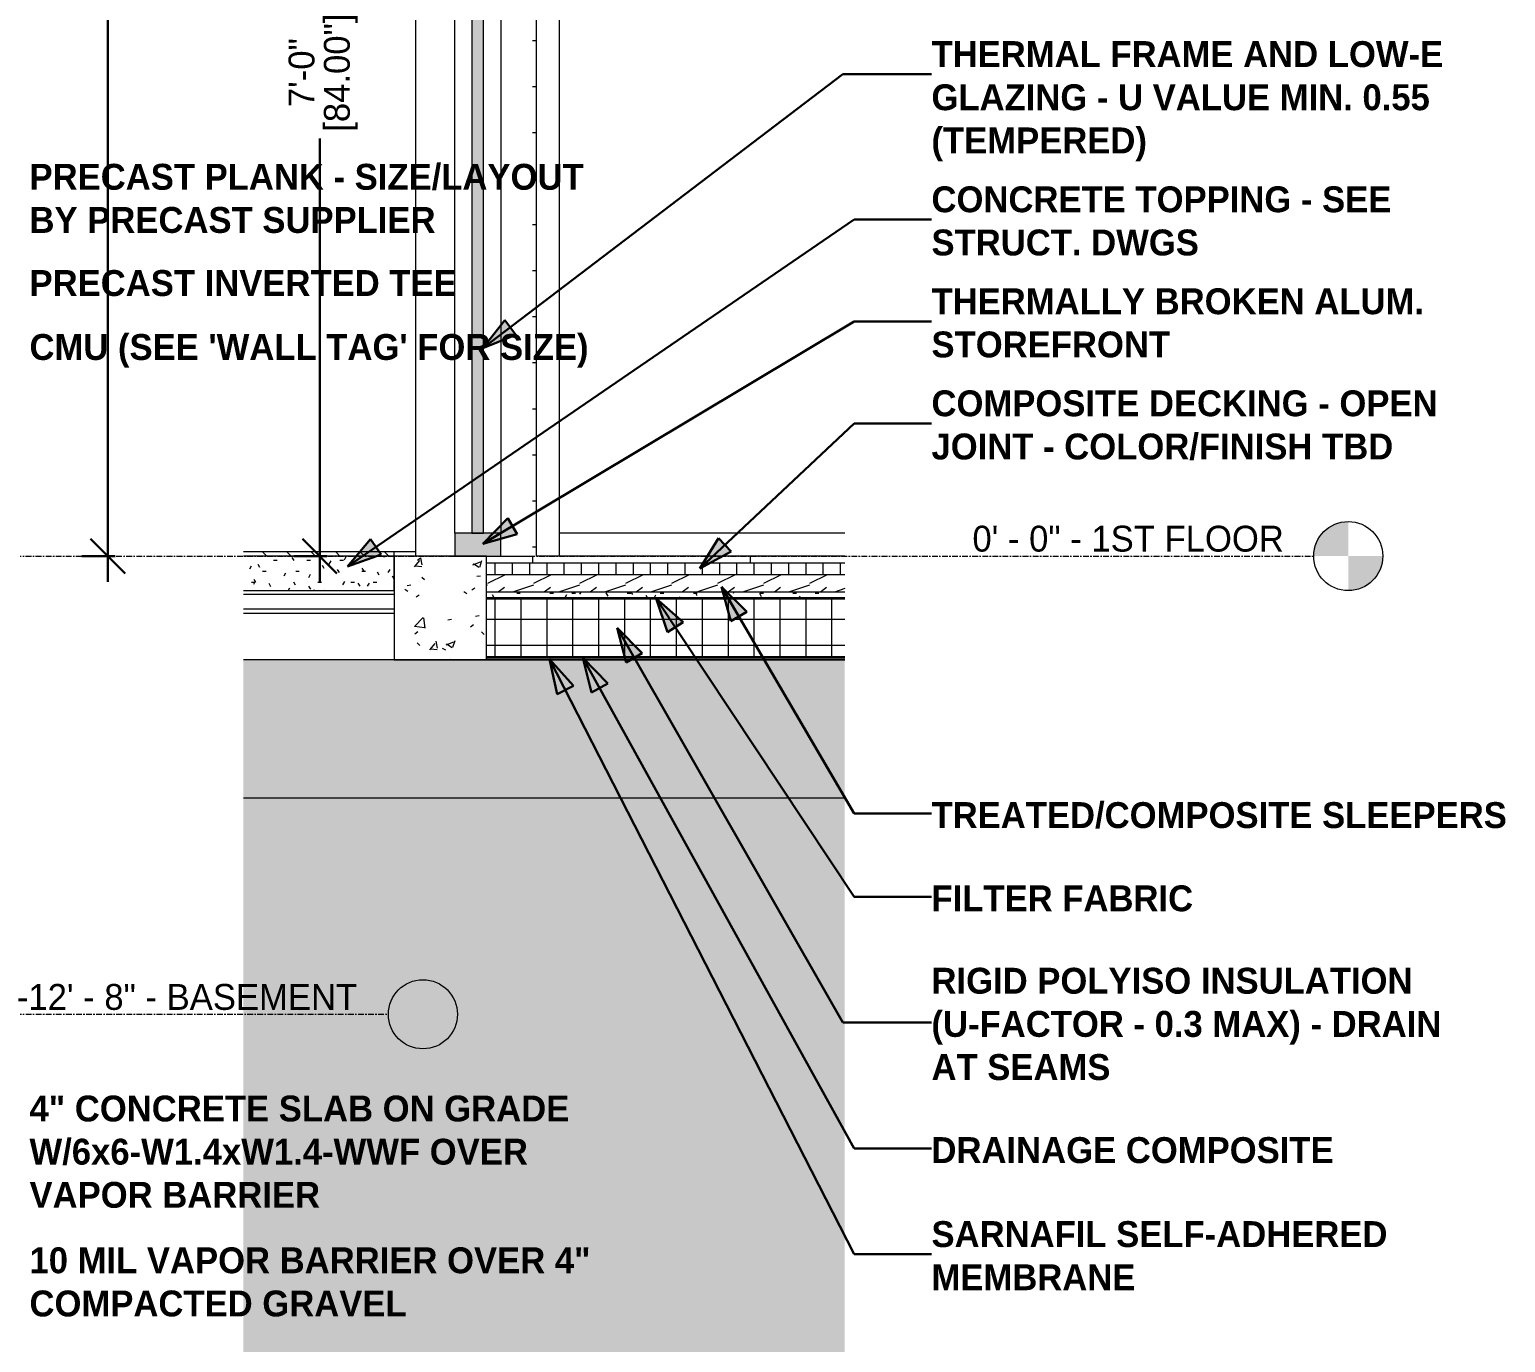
# Model space of a CAD drawing. Header units: inches. Extents: x -3674 to 3492, y -177 to 491.
# Drawn here: x -3443.9 to -3315.6, y -68.3 to 45.7 of the extents above; entities that cross this region are included whole.
import ezdxf

# ---------------------------------------------------------------- set-up
doc = ezdxf.new("R2010")
doc.units = ezdxf.units.IN
doc.header["$MEASUREMENT"] = 0
doc.linetypes.add('Grid Line 1_2_', pattern=[0.875, 0.5, -0.125, 0.125, -0.125])
for name, color, linetype, lineweight in [('0-1', 50, 'Continuous', 5), ('0-2', 55, 'Continuous', 9), ('A-ANNO-DIMS-1', 211, 'Continuous', 30), ('A-FLOR-1', 135, 'Continuous', 18), ('A-FLOR-2', 9, 'Continuous', 5), ('A-FLOR-4', 192, 'Continuous', 9), ('A-FLOR-LEVL', 51, 'Continuous', 9), ('A-FLOR-LEVL-1', 51, 'Grid Line 1_2_', 9), ('A-FLOR-MCUT-1', 51, 'Continuous', 9), ('A-FLOR-PATT-1', 252, 'Continuous', 9), ('A-GLAZ-CURT', 52, 'Continuous', 9), ('A-GLAZ-CURT-1', 55, 'Continuous', 9), ('A-GLAZ-CURT-2', 10, 'Continuous', 9), ('A-GLAZ-CWMG', 51, 'Continuous', 9), ('A-GLAZ-CWMG-1', 55, 'Continuous', 9), ('A-GLAZ-CWMG-2', 57, 'Continuous', 9), ('A-WALL-1', 55, 'Continuous', 9), ('A-WALL-2', 7, 'Continuous', 9), ('A-WALL-PATT-1', 55, 'Continuous', 9), ('A-WALL-PATT-2', 252, 'Continuous', 9), ('G-ANNO-TEXT', 231, 'Continuous', 30), ('G-ANNO-TEXT-1', 231, 'Continuous', 9), ('S-BEAM-1', 55, 'Continuous', 9), ('S-BEAM-2', 10, 'Continuous', 9), ('S-BEAM-3', 7, 'Continuous', 9)]:
    doc.layers.add(name, color=color, linetype=linetype, lineweight=lineweight)
doc.styles.add('Century Gothic', font='ufonts.com_century-gothic.ttf', dxfattribs={"height": 2.25})
doc.styles.add('Century Gothic_B', font='GOTHICB.TTF', dxfattribs={"height": 2.25})
doc.dimstyles.new('OD__1_16__Tol__', dxfattribs={"dimscale": 12, "dimtxt": 2.349379, "dimasz": 0.25, "dimexe": 0.1875, "dimexo": 0.125, "dimgap": 0.03125, "dimtad": 1, "dimdec": 4, "dimrnd": 0.0625, "dimzin": 3, "dimdsep": 46, "dimlunit": 4, "dimtxsty": 'Century Gothic', "dimblk1": 'OBLIQUE', "dimblk2": 'OBLIQUE', "dimsah": 1, "dimcen": 0.09, "dimdle": 0.1875, "dimazin": 0, "dimtfac": 1, "dimtdec": 4, "dimtix": 1, "dimtmove": 0, "dimatfit": 3, "dimfxl": 1, "dimtvp": 1, "dimtfill": 1, "dimfrac": 2, "dimtolj": 1, "dimtzin": 0, "dimlwd": 30, "dimlwe": 30, "dimarcsym": 2})
pattern_1 = [(0, (-1688.897, 68.768), (3.84, 0.96), [0.317, -2.563, 0.317, -2.563, -15.36]), (0, (-1688.897, 68.768), (3.84, 0.96), [-5.76, 0.317, -5.443, 0.317, -2.563, -6.72]), (0, (-1688.897, 68.768), (3.84, 0.96), [-14.4, 0.317, -1.603, 0.317, -4.483]), (120, (-1687.457, 69.248), (-2.7513844, 2.84553755), [0.317, -2.563, 0.317, -2.563, -15.36]), (120, (-1687.457, 69.248), (-2.7513844, 2.84553755), [-5.76, 0.317, -5.443, 0.317, -2.563, -6.72]), (120, (-1687.457, 69.248), (-2.7513844, 2.84553755), [-14.4, 0.317, -1.603, 0.317, -4.483]), (240, (-1686.977, 71.168), (-1.0886156, -3.80553755), [0.317, -2.563, 0.317, -2.563, -15.36]), (240, (-1686.977, 71.168), (-1.0886156, -3.80553755), [-5.76, 0.317, -5.443, 0.317, -2.563, -6.72]), (240, (-1686.977, 71.168), (-1.0886156, -3.80553755), [-14.4, 0.317, -1.603, 0.317, -4.483])]
pattern_2 = [(90, (-1688.897, 68.768), (-1.5, 9e-17), [])]

# ---------------------------------------------------------------- blocks, each defined once
blk = doc.blocks.new('034100 - Precast Structural Concrete - Solid Plank - 12_-1871105-WALL SECTION - COURTYARD - NORTH WALL - LOOKING EAST')
at = {"layer": 'S-BEAM-1'}
for p, q in [((-3425.28, -3.31), (-3412.17, -3.31)), ((-3425.28, -4.57), (-3412.17, -4.57)), ((-3425.28, -4.97), (-3412.17, -4.97))]:
    blk.add_line(p, q, dxfattribs=at)
blk = doc.blocks.new('034100 - Precast Structural Concrete - Solid Plank - 12_-1871119-WALL SECTION - COURTYARD - NORTH WALL - LOOKING EAST')
at = {"layer": 'S-BEAM-2'}
blk.add_hatch(color=256, dxfattribs=at).paths.add_polyline_path([(-3373.03, -21), (-3373.03, -9), (-3425.28, -9), (-3425.28, -21)], flags=0)
at = {"layer": 'S-BEAM-3'}
for p, q in [((-3373.03, -9), (-3425.28, -9)), ((-3425.28, -21), (-3373.03, -21))]:
    blk.add_line(p, q, dxfattribs=at)
blk = doc.blocks.new('CTR - 1st Phase - Structure_rvt-4-WALL SECTION - COURTYARD - NORTH WALL - LOOKING EAST')
at = {"layer": 'A-WALL-PATT-1'}
h = blk.add_hatch(dxfattribs=at)
h.set_pattern_fill('FP_20', color=256, style=0, pattern_type=2)
h.set_pattern_definition(pattern_1)
h.paths.add_polyline_path([(-3373.03, -151.75), (-3373.03, -21), (-3425.28, -21), (-3425.28, -151.75)], flags=0)
at = {"layer": 'A-WALL-PATT-2'}
h = blk.add_hatch(dxfattribs=at)
h.set_pattern_fill('FP_26', color=256, style=0, pattern_type=2)
h.set_pattern_definition([(50, (-1688.897, 68.768), (6.885997, -0.602097), [0.72, -7.92]), (355, (-1688.897, 68.768), (-1.331756, 7.220547), [0.576, -6.336]), (100.451, (-1688.323, 68.718), (5.553629, 6.61819), [0.612, -6.731]), (46.184, (-1688.897, 70.688), (10.24564, -1.588925), [1.08, -11.88]), (96.636, (-1688.043, 70.555), (8.97244, 9.35152), [0.918, -10.096]), (351.184, (-1688.897, 70.688), (8.9732, 9.35123), [0.864, -9.504]), (21, (-1687.937, 70.208), (5.730726, -3.865003), [0.72, -7.92]), (326, (-1687.937, 70.208), (2.33581, 6.96088), [0.576, -6.336]), (71.451, (-1687.459, 69.886), (8.065876, 3.095948), [0.612, -6.731]), (37.5, (-1688.897, 68.768), (0.116866, 3.1954784), [0.317, -5.942, 0.317, -6.115, -6.36]), (37.5, (-1688.897, 68.768), (0.116866, 3.1954784), [-12.691, 0.317, -6.043]), (7.5, (-1688.897, 68.768), (2.52543, 3.786025), [0.317, -3.35, 0.317, -5.798, -2.424]), (7.5, (-1688.897, 68.768), (2.52543, 3.786025), [-9.782, 0.317, -2.107]), (327.5, (-1691.037, 68.768), (5.1243685, -0.2161763), [0.317, -2.083, 0.317, -7.171, -9.936]), (327.5, (-1691.037, 68.768), (5.1243685, -0.2161763), [-9.888, 0.317, -9.619]), (317.5, (-1691.997, 68.768), (5.598326, 0.96141), [0.317, -2.803, 0.317, -4.656, -7.056]), (317.5, (-1691.997, 68.768), (5.598326, 0.96141), [-8.093, 0.317, -6.739])])
h.paths.add_polyline_path([(-3412.17, -9), (-3404.17, -9), (-3404.17, 0), (-3412.17, 0), (-3412.17, -8.88)], flags=0)
at = {"layer": 'A-WALL-2'}
for p, q in [((-3412.17, 0), (-3412.17, -9)), ((-3404.17, 0), (-3412.17, 0)), ((-3404.17, -9), (-3404.17, 0)), ((-3412.17, -9), (-3404.17, -9))]:
    blk.add_line(p, q, dxfattribs=at)
at = {"layer": '0-2'}
for name in ['034100 - Precast Structural Concrete - Solid Plank - 12_-1871105-WALL SECTION - COURTYARD - NORTH WALL - LOOKING EAST', '034100 - Precast Structural Concrete - Solid Plank - 12_-1871119-WALL SECTION - COURTYARD - NORTH WALL - LOOKING EAST']:
    blk.add_blockref(name, (0, 0), dxfattribs=at)
blk = doc.blocks.new('Rectangular Mullion - 2_ x 4_ rectangular-3216290-WALL SECTION - COURTYARD - NORTH WALL - LOOKING EAST')
at = {"layer": 'A-GLAZ-CWMG-1'}
for p, q in [((-3406.92, 2), (-3406.92, 82)), ((-3402.92, 82), (-3402.92, 2))]:
    blk.add_line(p, q, dxfattribs=at)
blk = doc.blocks.new('System Panel - Glazed-3216365-WALL SECTION - COURTYARD - NORTH WALL - LOOKING EAST')
at = {"layer": 'A-GLAZ-CURT-2'}
blk.add_hatch(color=256, dxfattribs=at).paths.add_polyline_path([(-3405.42, 2), (-3404.42, 2), (-3404.42, 82), (-3405.42, 82), (-3405.42, 18.94)], flags=0)
at = {"layer": 'A-GLAZ-CURT'}
for p, q in [((-3405.42, 82), (-3405.42, 2)), ((-3404.42, 82), (-3405.42, 82)), ((-3404.42, 2), (-3404.42, 82)), ((-3405.42, 2), (-3404.42, 2))]:
    blk.add_line(p, q, dxfattribs=at)
blk = doc.blocks.new('Rectangular Mullion - 2_ x 4_ rectangular-1900521-WALL SECTION - COURTYARD - NORTH WALL - LOOKING EAST')
at = {"layer": 'A-GLAZ-CWMG-2'}
blk.add_hatch(color=256, dxfattribs=at).paths.add_polyline_path([(-3404.17, 0), (-3402.92, 0), (-3402.92, 2), (-3406.92, 2), (-3406.92, 0)], flags=0)
at = {"layer": 'A-GLAZ-CWMG'}
for p, q in [((-3406.92, 2), (-3406.92, 0)), ((-3402.92, 2), (-3406.92, 2)), ((-3402.92, 0), (-3402.92, 2)), ((-3406.92, 0), (-3402.92, 0))]:
    blk.add_line(p, q, dxfattribs=at)
blk = doc.blocks.new('Rectangular Mullion - 2_ x 4_ rectangular-3216287-WALL SECTION - COURTYARD - NORTH WALL - LOOKING EAST')
at = {"layer": 'A-GLAZ-CWMG-1'}
blk.add_line((-3397.82, 0), (-3397.82, 84), dxfattribs=at)
blk = doc.blocks.new('Rectangular Mullion - 2_ x 4_ rectangular-2351885-WALL SECTION - COURTYARD - NORTH WALL - LOOKING EAST')
at = {"layer": 'A-GLAZ-CWMG-1'}
for p in [(-3397.82, 0), (-3373.03, 2)]:
    blk.add_line(p, (-3397.82, 2), dxfattribs=at)
blk = doc.blocks.new('Level - Level Head - Circle-50818-WALL SECTION - COURTYARD - NORTH WALL - LOOKING EAST')
at = {"layer": 'A-FLOR-LEVL'}
h = blk.add_hatch(color=256, dxfattribs=at)
edge = h.paths.add_edge_path(flags=0)
edge.add_line((-3329.29, 0), (-3332.29, 0))
edge.add_arc((-3329.29, 0), 3, 90, 180, ccw=False)
edge.add_line((-3329.29, 3), (-3329.29, 0))
h = blk.add_hatch(color=256, dxfattribs=at)
edge = h.paths.add_edge_path(flags=0)
edge.add_line((-3329.29, -3), (-3329.29, 0))
edge.add_line((-3329.29, 0), (-3326.29, 0))
edge.add_arc((-3329.29, 0), 3, 270, 360, ccw=False)
blk.add_circle((-3329.29, 0), 3, dxfattribs=at)
blk = doc.blocks.new('_Oblique')
at = {"color": 0, "linetype": 'ByBlock', "lineweight": -2}
blk.add_line((-0.5, -0.5), (0.5, 0.5), dxfattribs=at)
blk = doc.blocks.new('DIMBLOCK14-WALL SECTION - COURTYARD - NORTH WALL - LOOKING EAST')
at = {"layer": 'A-ANNO-DIMS-1', "color": 0, "lineweight": 30, "transparency": 16777216}
for p, q in [((-3418.65, 86.25), (-3418.65, -2.25)), ((-3412.42, 84), (-3420.9, 84)), ((-3418.03, 0), (-3420.9, 0))]:
    blk.add_line(p, q, dxfattribs=at)
at = {"layer": 'Defpoints', "color": 0, "transparency": 16777216}
for p in [(-3410.92, 84), (-3418.65, 0), (-3416.53, 0)]:
    blk.add_point(p, dxfattribs=at)
at = {"layer": 'A-ANNO-DIMS-1', "color": 0, "lineweight": 30, "transparency": 16777216, "xscale": 3, "yscale": 3, "zscale": 3}
for p, rotation in [((-3418.65, 84), 90), ((-3418.65, 0), 270)]:
    blk.add_blockref('_Oblique', p, dxfattribs=dict(at, rotation=rotation))
at = {"layer": 'A-ANNO-DIMS-1', "color": 0, "transparency": 16777216, "insert": (-3420.21, 42), "char_height": 2.25, "attachment_point": 5, "rotation": 90, "style": 'Century Gothic', "bg_fill": 3, "box_fill_scale": 1.25, "bg_fill_color": 256, "bg_fill_true_color": 13158600, "bg_fill_transparency": 0}
blk.add_mtext('\\A1;7\'-0"', dxfattribs=at)
at = {"layer": 'A-ANNO-DIMS-1', "color": 0, "transparency": 16777216, "insert": (-3416.82, 42), "char_height": 2.25, "attachment_point": 5, "rotation": 90, "style": 'Century Gothic', "bg_fill": 3, "box_fill_scale": 1.25, "bg_fill_color": 256, "bg_fill_true_color": 13158600, "bg_fill_transparency": 0}
blk.add_mtext('\\A1;[84.00"]', dxfattribs=at)
blk = doc.blocks.new('DIMBLOCK20-WALL SECTION - COURTYARD - NORTH WALL - LOOKING EAST')
at = {"layer": 'A-ANNO-DIMS-1', "color": 0, "lineweight": 30, "transparency": 16777216}
for p, q in [((-3437.05, 129.75), (-3437.05, -2.25)), ((-3426.95, 127.5), (-3439.3, 127.5)), ((-3436.43, 0), (-3439.3, 0))]:
    blk.add_line(p, q, dxfattribs=at)
at = {"layer": 'Defpoints', "color": 0, "transparency": 16777216}
for p in [(-3425.45, 127.5), (-3437.05, 0), (-3434.93, 0)]:
    blk.add_point(p, dxfattribs=at)
at = {"layer": 'A-ANNO-DIMS-1', "color": 0, "lineweight": 30, "transparency": 16777216, "xscale": 3, "yscale": 3, "zscale": 3}
for p, rotation in [((-3437.05, 127.5), 90), ((-3437.05, 0), 270)]:
    blk.add_blockref('_Oblique', p, dxfattribs=dict(at, rotation=rotation))
at = {"layer": 'A-ANNO-DIMS-1', "color": 0, "transparency": 16777216, "insert": (-3438.73, 63.75), "char_height": 2.25, "attachment_point": 5, "rotation": 90, "style": 'Century Gothic', "bg_fill": 3, "box_fill_scale": 1.25, "bg_fill_color": 256, "bg_fill_true_color": 13158600, "bg_fill_transparency": 0}
blk.add_mtext('\\A1;10\'-7 1/2"', dxfattribs=at)
at = {"layer": 'A-ANNO-DIMS-1', "color": 0, "transparency": 16777216, "insert": (-3435.22, 63.75), "char_height": 2.25, "attachment_point": 5, "rotation": 90, "style": 'Century Gothic', "bg_fill": 3, "box_fill_scale": 1.25, "bg_fill_color": 256, "bg_fill_true_color": 13158600, "bg_fill_transparency": 0}
blk.add_mtext('\\A1;[127.50"]', dxfattribs=at)
blk = doc.blocks.new('Level - Level Head - Circle-V11-WALL SECTION - ELEVATOR - SOUTH WALL')
at = {"layer": 'A-FLOR-LEVL'}
h = blk.add_hatch(color=256, dxfattribs=at)
edge = h.paths.add_edge_path(flags=0)
edge.add_line((-3409.68, -39.81), (-3412.68, -39.81))
edge.add_arc((-3409.68, -39.81), 3, 90, 180, ccw=False)
edge.add_line((-3409.68, -36.81), (-3409.68, -39.81))
h = blk.add_hatch(color=256, dxfattribs=at)
edge = h.paths.add_edge_path(flags=0)
edge.add_line((-3409.68, -42.81), (-3409.68, -39.81))
edge.add_line((-3409.68, -39.81), (-3406.68, -39.81))
edge.add_arc((-3409.68, -39.81), 3, 270, 360, ccw=False)
blk.add_circle((-3409.68, -39.81), 3, dxfattribs=at)

msp = doc.modelspace()

# ---------------------------------------------------------------- hatches: boundary and pattern name
at = {"layer": 'A-FLOR-1'}
msp.add_hatch(color=256, dxfattribs=at).paths.add_polyline_path([(-3404.17374, -9), (-3373.0287, -9), (-3373.0287, -8.875), (-3404.17374, -8.875)], flags=0)
at = {"layer": 'A-FLOR-2'}
msp.add_hatch(color=256, dxfattribs=at).paths.add_polyline_path([(-3404.17374, -8.875), (-3373.0287, -8.875), (-3373.0287, -8.75), (-3404.17374, -8.75)], flags=0)
at = {"layer": 'A-FLOR-PATT-1'}
h = msp.add_hatch(dxfattribs=at)
h.set_pattern_fill('FP_25', color=256, style=0, pattern_type=2)
h.set_pattern_definition([(135, (-1688.897, 68.768), (-1.0606602, -1.0606602), [])])
h.paths.add_polyline_path([(-3412.17374, 0), (-3412.17374, 0.375), (-3425.28012, 0.375), (-3425.28012, 0)], flags=0)
h = msp.add_hatch(dxfattribs=at)
h.set_pattern_fill('FP_20', color=256, style=0, pattern_type=2)
h.set_pattern_definition(pattern_1)
h.paths.add_polyline_path([(-3412.17374, -3), (-3412.17374, 0), (-3425.28012, 0), (-3425.28012, -3)], flags=0)
h = msp.add_hatch(dxfattribs=at)
h.set_pattern_fill('FP_22', color=256, style=0, pattern_type=2)
h.set_pattern_definition(pattern_2)
h.paths.add_polyline_path([(-3404.17374, -1.625), (-3373.0287, -1.625), (-3373.0287, -0.625), (-3404.17374, -0.625), (-3404.17374, -1.125)], flags=0)
h = msp.add_hatch(dxfattribs=at)
h.set_pattern_fill('FP_23', color=256, style=0, pattern_type=2)
h.set_pattern_definition([(216.87, (-1687.297, 72.766), (11.9951857, 7.99642143), [1.999, -17.993]), (206.565, (-1684.898, 71.567), (-3.9980931, -3.998086), [4.47, -4.47]), (198.435, (-1684.898, 69.568), (-7.9970804, -3.9980748), [2.529, -10.115])])
h.paths.add_polyline_path([(-3404.17374, -3.125), (-3373.0287, -3.125), (-3373.0287, -1.625), (-3404.17374, -1.625), (-3404.17374, -3)], flags=0)
h = msp.add_hatch(dxfattribs=at)
h.set_pattern_fill('FP_20', color=256, style=0, pattern_type=2)
h.set_pattern_definition(pattern_1)
h.paths.add_polyline_path([(-3385.69874, -3.625), (-3373.0287, -3.625), (-3373.0287, -3.125), (-3404.17374, -3.125), (-3404.17374, -3.625), (-3399.15441, -3.625)], flags=0)
h = msp.add_hatch(dxfattribs=at)
h.set_pattern_fill('FP_22', color=256, style=0, pattern_type=2)
h.set_pattern_definition(pattern_2)
h.paths.add_polyline_path([(-3373.0287, -3.75), (-3373.0287, -3.625), (-3404.17374, -3.625), (-3404.17374, -3.75), (-3399.15441, -3.75)], flags=0)
h = msp.add_hatch(dxfattribs=at)
h.set_pattern_fill('FP_16', color=256, style=0, pattern_type=2)
h.set_pattern_definition([(0, (-1688.897, 68.768), (0, 2.25), []), (90, (-1688.897, 68.768), (-2.25, 1e-16), [])])
h.paths.add_polyline_path([(-3399.15441, -8.75), (-3373.0287, -8.75), (-3373.0287, -3.75), (-3404.17374, -3.75), (-3404.17374, -8.75)], flags=0)
at = {"layer": 'A-WALL-PATT-1'}
h = msp.add_hatch(dxfattribs=at)
h.set_pattern_fill('FP_24', color=256, style=0, pattern_type=2)
h.set_pattern_definition([(0, (-3405.236, 0.8), (0, 4), []), (90, (-3405.236, 0.8), (-8, 8), [4, -28]), (90, (-3389.236, 4.8), (-8, 8), [4, -28])])
h.paths.add_polyline_path([(-3373.0287, -0.625), (-3373.0287, 0), (-3399.82374, 0), (-3399.82374, 84), (-3373.0287, 84), (-3373.0287, 109.25), (-3399.92374, 109.24155), (-3399.92374, 108.00104), (-3399.95499, 108.00104), (-3399.95499, 109.22241), (-3400.17374, 109.24155), (-3400.17374, -0.625), (-3397.82374, -0.625)], flags=0)
at = {"layer": 'G-ANNO-TEXT'}
for points in [[(-3404.47468, 18.04921), (-3401.60098, 19.22736), (-3402.57506, 20.50637)], [(-3404.47468, 1.0529), (-3401.48815, 1.90541), (-3402.31452, 3.28446)], [(-3416.2435, -0.89646), (-3413.31389, 0.13482), (-3414.22202, 1.46146)], [(-3385.63533, -1.08396), (-3382.89813, 0.38366), (-3383.99866, 1.55563)], [(-3389.40683, -3.67399), (-3388.41926, -6.61862), (-3387.07925, -5.73033)], [(-3383.75286, -2.66587), (-3382.93096, -5.66098), (-3381.54352, -4.84876)], [(-3392.81634, -6.24392), (-3392.02476, -9.24718), (-3390.62918, -8.44903)], [(-3398.67479, -8.95849), (-3398.02345, -11.99525), (-3396.59233, -11.26273)], [(-3395.77735, -8.83469), (-3395.03008, -11.84929), (-3393.6229, -11.07178)]]:
    msp.add_hatch(color=256, dxfattribs=at).paths.add_polyline_path(points, flags=0)

# ---------------------------------------------------------------- linework, layer by layer
at = {"layer": 'A-FLOR-4'}
for p, q in [((-3410.29874, 0.375), (-3425.28012, 0.375)), ((-3412.17374, -3), (-3412.17374, 0.375)), ((-3404.17374, -0.625), (-3404.17374, -9)), ((-3373.0287, -0.625), (-3404.17374, -0.625)), ((-3425.28012, -3), (-3412.17374, -3)), ((-3404.17374, -9), (-3373.0287, -9))]:
    msp.add_line(p, q, dxfattribs=at)
at = {"layer": 'A-FLOR-LEVL-1'}
for p, q in [((-3449.45034, 0), (-3332.28621, 0)), ((-3543.94117, -39.81169), (-3412.67642, -39.81169))]:
    msp.add_line(p, q, dxfattribs=at)
at = {"layer": 'A-FLOR-MCUT-1'}
for p, q in [((-3412.17374, 0), (-3425.28012, 0)), ((-3373.0287, -1.625), (-3404.17374, -1.625)), ((-3373.0287, -3.125), (-3404.17374, -3.125)), ((-3373.0287, -3.625), (-3404.17374, -3.625)), ((-3373.0287, -3.75), (-3404.17374, -3.75)), ((-3373.0287, -8.75), (-3404.17374, -8.75)), ((-3373.0287, -8.875), (-3404.17374, -8.875))]:
    msp.add_line(p, q, dxfattribs=at)
at = {"layer": 'A-WALL-1'}
for p, q in [((-3410.29874, 0), (-3410.29874, 133)), ((-3399.82374, 0), (-3399.82374, 84)), ((-3402.92374, 0), (-3400.17374, 0)), ((-3400.17374, 0), (-3400.17374, -0.625)), ((-3373.0287, 0), (-3399.82374, 0))]:
    msp.add_line(p, q, dxfattribs=at)
at = {"layer": 'G-ANNO-TEXT'}
for p, q in [((-3404.47468, 18.04921), (-3373.21329, 41.85749)), ((-3373.21329, 41.85749), (-3365.49748, 41.85749)), ((-3416.2435, -0.89646), (-3372.21329, 29.24387)), ((-3372.21329, 29.24387), (-3365.49748, 29.24387)), ((-3402.57506, 20.50637), (-3404.47468, 18.04921)), ((-3404.47468, 1.0529), (-3372.21329, 20.38506)), ((-3401.60098, 19.22736), (-3402.57506, 20.50637)), ((-3372.21329, 20.38506), (-3365.49748, 20.38506)), ((-3404.47468, 18.04921), (-3401.60098, 19.22736)), ((-3385.63533, -1.08396), (-3372.21329, 11.51976)), ((-3372.21329, 11.51976), (-3365.49748, 11.51976)), ((-3402.31452, 3.28446), (-3404.47468, 1.0529)), ((-3401.48815, 1.90541), (-3402.31452, 3.28446)), ((-3414.22202, 1.46146), (-3416.2435, -0.89646)), ((-3413.31389, 0.13482), (-3414.22202, 1.46146)), ((-3404.47468, 1.0529), (-3401.48815, 1.90541)), ((-3383.99866, 1.55563), (-3385.63533, -1.08396)), ((-3382.89813, 0.38366), (-3383.99866, 1.55563)), ((-3416.2435, -0.89646), (-3413.31389, 0.13482)), ((-3385.63533, -1.08396), (-3382.89813, 0.38366)), ((-3389.40683, -3.67399), (-3388.41926, -6.61862)), ((-3387.07925, -5.73033), (-3389.40683, -3.67399)), ((-3389.40683, -3.67399), (-3372.21329, -29.61086)), ((-3383.75286, -2.66587), (-3382.93096, -5.66098)), ((-3381.54352, -4.84876), (-3383.75286, -2.66587)), ((-3383.75286, -2.66587), (-3372.21329, -22.37789)), ((-3382.93096, -5.66098), (-3381.54352, -4.84876)), ((-3392.81634, -6.24392), (-3392.02476, -9.24718)), ((-3390.62918, -8.44903), (-3392.81634, -6.24392)), ((-3392.81634, -6.24392), (-3373.21329, -40.52025)), ((-3388.41926, -6.61862), (-3387.07925, -5.73033)), ((-3398.67479, -8.95849), (-3398.02345, -11.99525)), ((-3396.59233, -11.26273), (-3398.67479, -8.95849)), ((-3398.67479, -8.95849), (-3372.21329, -60.65591)), ((-3395.77735, -8.83469), (-3395.03008, -11.84929)), ((-3393.6229, -11.07178), (-3395.77735, -8.83469)), ((-3395.77735, -8.83469), (-3372.21329, -51.48218)), ((-3392.02476, -9.24718), (-3390.62918, -8.44903)), ((-3398.02345, -11.99525), (-3396.59233, -11.26273)), ((-3395.03008, -11.84929), (-3393.6229, -11.07178)), ((-3372.21329, -22.37789), (-3365.49748, -22.37789)), ((-3372.21329, -29.61086), (-3365.49748, -29.61086)), ((-3373.21329, -40.52025), (-3365.49748, -40.52025)), ((-3372.21329, -51.48218), (-3365.49748, -51.48218)), ((-3372.21329, -60.65591), (-3365.49748, -60.65591))]:
    msp.add_line(p, q, dxfattribs=at)

# ---------------------------------------------------------------- block references
at = {"layer": '0-1'}
msp.add_blockref('CTR - 1st Phase - Structure_rvt-4-WALL SECTION - COURTYARD - NORTH WALL - LOOKING EAST', (0, 0), dxfattribs=at)
at = {"layer": 'A-FLOR-LEVL'}
for name in ['Level - Level Head - Circle-50818-WALL SECTION - COURTYARD - NORTH WALL - LOOKING EAST', 'Level - Level Head - Circle-V11-WALL SECTION - ELEVATOR - SOUTH WALL']:
    msp.add_blockref(name, (0, 0), dxfattribs=at)
at = {"layer": 'A-GLAZ-CURT-1'}
msp.add_blockref('System Panel - Glazed-3216365-WALL SECTION - COURTYARD - NORTH WALL - LOOKING EAST', (0, 0), dxfattribs=at)
at = {"layer": 'A-GLAZ-CWMG-1'}
for name in ['Rectangular Mullion - 2_ x 4_ rectangular-3216287-WALL SECTION - COURTYARD - NORTH WALL - LOOKING EAST', 'Rectangular Mullion - 2_ x 4_ rectangular-3216290-WALL SECTION - COURTYARD - NORTH WALL - LOOKING EAST', 'Rectangular Mullion - 2_ x 4_ rectangular-1900521-WALL SECTION - COURTYARD - NORTH WALL - LOOKING EAST', 'Rectangular Mullion - 2_ x 4_ rectangular-2351885-WALL SECTION - COURTYARD - NORTH WALL - LOOKING EAST']:
    msp.add_blockref(name, (0, 0), dxfattribs=at)

# ---------------------------------------------------------------- texts
at = {"layer": 'A-FLOR-LEVL', "char_height": 2.25, "attachment_point": 1, "style": 'Century Gothic'}
for s, insert, width in [('0\' - 0" - 1ST FLOOR', (-3361.93951, 2.6377), 32.49675), ('-12\' - 8" - BASEMENT', (-3444.95649, -37.17399), 35.67825)]:
    msp.add_mtext(s, dxfattribs=dict(at, insert=insert, width=width))
at = {"layer": 'G-ANNO-TEXT-1', "char_height": 2.25, "attachment_point": 1, "style": 'Century Gothic_B'}
for s, insert, width in [('THERMAL FRAME AND LOW-E', (-3365.49748, 44.73485), 52.79775), ('GLAZING - U VALUE MIN. 0.55', (-3365.49748, 40.98485), 54.31275), ('(TEMPERED)', (-3365.49748, 37.23485), 21.28575), ('CONCRETE TOPPING - SEE', (-3365.49748, 32.12006), 47.49525), ('STRUCT. DWGS', (-3365.49748, 28.37006), 26.664), ('THERMALLY BROKEN ALUM.', (-3365.49748, 23.26124), 49.5405), ('STOREFRONT', (-3365.49748, 19.51124), 23.028), ('COMPOSITE DECKING - OPEN', (-3365.49748, 14.39594), 54.54), ('JOINT - COLOR/FINISH TBD', (-3365.49748, 10.64594), 48.70725), ('TREATED/COMPOSITE SLEEPERS', (-3365.49748, -21.3773), 56.28225), ('FILTER FABRIC', (-3365.49748, -28.61027), 24.846), ('RIGID POLYISO INSULATION', (-3365.49748, -35.76848), 50.22225), ('(U-FACTOR - 0.3 MAX) - DRAIN', (-3365.49748, -39.51848), 56.58525), ('AT SEAMS', (-3365.49748, -43.26848), 18.0285), ('4" CONCRETE SLAB ON GRADE', (-3443.85942, -46.86894), 56.13075), ('W/6x6-W1.4xW1.4-WWF OVER', (-3443.85942, -50.61894), 55.22175), ('DRAINAGE COMPOSITE', (-3365.49748, -50.48159), 43.026), ('VAPOR BARRIER', (-3443.85942, -54.36894), 29.46675), ('SARNAFIL SELF-ADHERED', (-3365.49748, -57.77972), 45.07125), ('10 MIL VAPOR BARRIER OVER 4"', (-3443.85942, -60.05658), 58.176), ('MEMBRANE', (-3365.49748, -61.52972), 21.3615), ('COMPACTED GRAVEL', (-3443.85942, -63.80658), 40.1475)]:
    msp.add_mtext(s, dxfattribs=dict(at, insert=insert, width=width))

# ---------------------------------------------------------------- next in the draw order: dimensions: what is measured, and where the dimension line sits
at = {"layer": 'A-ANNO-DIMS-1'}
for base, p1, p2, override, picture, middle in [((-3437.04804, 0), (-3425.45034, 127.5), (-3434.92672, 0), {"dimpost": '<>\\X', "dimfxl": 127.851679}, 'DIMBLOCK20-WALL SECTION - COURTYARD - NORTH WALL - LOOKING EAST', (-3437.04804, 63.75)), ((-3418.65437, 0), (-3410.92374, 84), (-3416.53305, 0), {"dimpost": '<>\\X', "dimfxl": 84.18708}, 'DIMBLOCK14-WALL SECTION - COURTYARD - NORTH WALL - LOOKING EAST', (-3418.65437, 42))]:
    dim = msp.add_linear_dim(base=base, p1=p1, p2=p2, angle=90, dimstyle='OD__1_16__Tol__', override=override, dxfattribs=at)
    dim.commit()
    dim.dimension.update_dxf_attribs({"geometry": picture, "text_midpoint": middle})

# ---------------------------------------------------------------- next in the draw order: texts
at = {"layer": 'G-ANNO-TEXT-1', "char_height": 2.25, "attachment_point": 1, "style": 'Century Gothic_B'}
for s, insert, width in [('PRECAST PLANK - SIZE/LAYOUT', (-3443.85942, 34.07598), 56.055), ('BY PRECAST SUPPLIER', (-3443.85942, 30.32598), 38.85975), ('PRECAST INVERTED TEE', (-3443.85942, 24.84489), 41.208), ("CMU (SEE 'WALL TAG' FOR SIZE)", (-3443.85942, 19.28952), 56.88825)]:
    msp.add_mtext(s, dxfattribs=dict(at, insert=insert, width=width))

doc.saveas('drawing.dxf')
